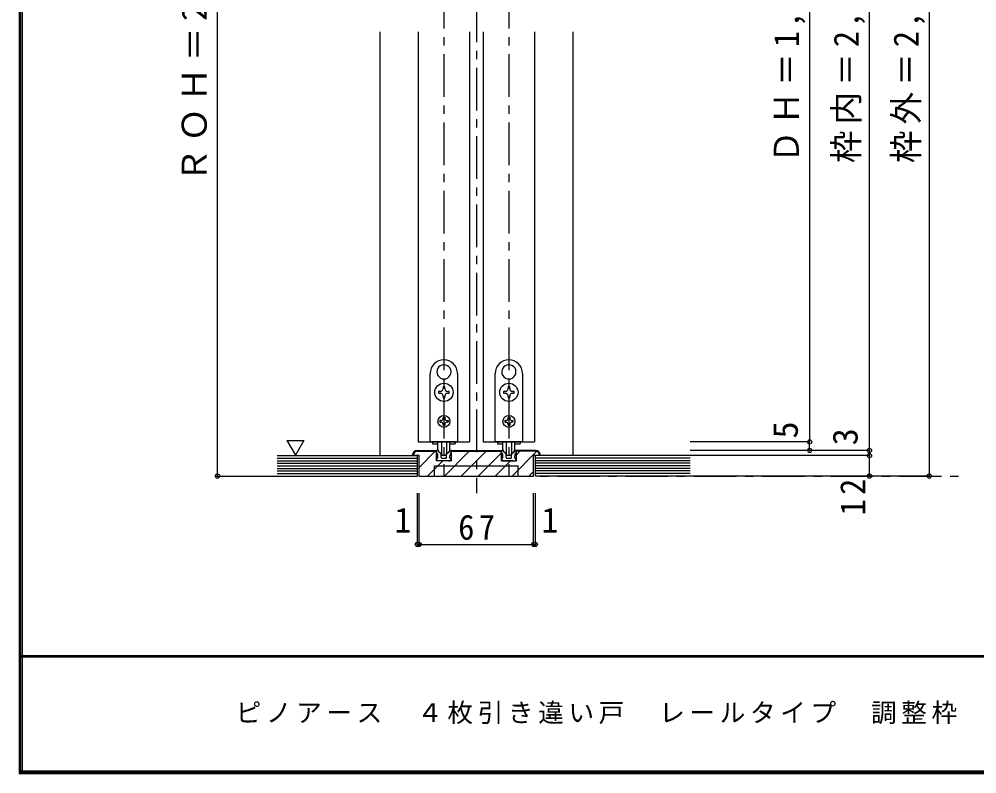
# Model space of a CAD drawing. Units: millimetres, scale not verified. Extents: x -973 to 977, y -718 to 696.
# Drawn here: x -973 to -413, y -701 to -259 of the extents above; entities that cross this region are included whole.
import ezdxf
from ezdxf.enums import TextEntityAlignment as Align

# ---------------------------------------------------------------- set-up
doc = ezdxf.new("R2010")
doc.units = ezdxf.units.MM
doc.header["$LTSCALE"] = 5
doc.header["$PDMODE"] = 32
doc.header["$PDSIZE"] = 2.5
doc.linetypes.add('CHAIN1', pattern=[8, 5, -1, 1, -1])
for name, color, linetype in [('0-1_通り芯', 4, 'CHAIN1'), ('0-3_仕上', 2, 'Continuous'), ('0-4_枠', 3, 'Continuous'), ('0-6_扉', 6, 'Continuous'), ('0-7_金物', 7, 'Continuous'), ('0-A_文字', 3, 'Continuous'), ('0-B_寸法', 7, 'Continuous'), ('0-C_ﾊｯﾁ', 4, 'Continuous'), ('F-1_通り芯', 6, 'Continuous'), ('F-A_寸法', 7, 'Continuous')]:
    doc.layers.add(name, color=color, linetype=linetype)
doc.styles.add('ＭＳ ゴシック', font='')
doc.styles.get('ＭＳ ゴシック').set_extended_font_data('MS Gothic')

msp = doc.modelspace()

# ---------------------------------------------------------------- linework, layer by layer
at = {"layer": '0-1_通り芯'}
for p, q in [((-705.789, 32.5), (-705.789, -536.5)), ((-724.789, -39.5), (-724.789, -526.5)), ((-686.789, -39.5), (-686.789, -526.5)), ((-858.609, -526.5), (-421.789, -526.5))]:
    msp.add_line(p, q, dxfattribs=at)
at = {"layer": '0-3_仕上'}
for p, q in [((-822.289, -514.5), (-740.289, -514.5)), ((-740.289, -526.5), (-740.289, -514.5)), ((-671.289, -526.5), (-671.289, -514.5)), ((-580.789, -514.5), (-671.289, -514.5)), ((-822.289, -526.5), (-740.289, -526.5)), ((-580.789, -526.5), (-671.289, -526.5))]:
    msp.add_line(p, q, dxfattribs=at)
at = {"layer": '0-3_仕上', "color": 7}
for p, q in [((-822.289, -516), (-740.289, -516)), ((-822.289, -517.5), (-740.289, -517.5)), ((-822.289, -519), (-740.289, -519)), ((-822.289, -520.5), (-740.289, -520.5)), ((-580.789, -516), (-671.289, -516)), ((-580.789, -517.5), (-671.289, -517.5)), ((-580.789, -519), (-671.289, -519)), ((-580.789, -520.5), (-671.289, -520.5)), ((-822.289, -522), (-740.289, -522)), ((-822.289, -523.5), (-740.289, -523.5)), ((-822.289, -525), (-740.289, -525)), ((-580.789, -522), (-671.289, -522)), ((-580.789, -523.5), (-671.289, -523.5)), ((-580.789, -525), (-671.289, -525))]:
    msp.add_line(p, q, dxfattribs=at)
at = {"layer": '0-4_枠', "color": 4}
for p, q in [((-762.289, -266.5), (-762.289, -514.5)), ((-649.289, -266.5), (-649.289, -514.5))]:
    msp.add_line(p, q, dxfattribs=at)
at = {"layer": '0-4_枠'}
for p, q in [((-739.289, -514.5), (-743.289, -514.5)), ((-740.289, -511.5), (-729.189, -511.5)), ((-740.289, -512), (-729.189, -512)), ((-739.289, -526.5), (-739.289, -514.5)), ((-729.189, -517.5), (-729.189, -511.5)), ((-720.389, -517.5), (-720.389, -511.5)), ((-720.389, -511.5), (-691.189, -511.5)), ((-720.389, -512), (-691.189, -512)), ((-691.189, -517.5), (-691.189, -511.5)), ((-682.389, -517.5), (-682.389, -511.5)), ((-671.289, -511.5), (-682.389, -511.5)), ((-671.289, -512), (-682.389, -512)), ((-668.289, -514.5), (-672.289, -514.5)), ((-672.289, -526.5), (-672.289, -514.5)), ((-730.289, -520.5), (-681.289, -520.5)), ((-730.289, -526.5), (-730.289, -520.5)), ((-720.389, -517.5), (-729.189, -517.5)), ((-691.189, -517.5), (-682.389, -517.5)), ((-681.289, -526.5), (-681.289, -520.5)), ((-739.289, -526.5), (-672.289, -526.5))]:
    msp.add_line(p, q, dxfattribs=at)
for centre, radius, start, end in [((-740.289, -514.5), 3, 90, 180), ((-740.289, -514.5), 2.5, 90.0008, 180), ((-671.289, -514.5), 3, 0, 90), ((-671.289, -514.5), 2.5, 0, 90)]:
    msp.add_arc(centre, radius, start, end, dxfattribs=at)
at = {"layer": '0-6_扉'}
for p, q in [((-739.789, -266.5), (-739.789, -506.5)), ((-709.789, -266.5), (-709.789, -506.5)), ((-701.789, -266.5), (-701.789, -506.5)), ((-671.789, -266.5), (-671.789, -506.5)), ((-739.789, -506.5), (-709.789, -506.5)), ((-701.789, -506.5), (-671.789, -506.5))]:
    msp.add_line(p, q, dxfattribs=at)
at = {"layer": '0-7_金物'}
for p, q in [((-724.888, -461.351), (-724.789, -461.45)), ((-724.69, -461.351), (-724.789, -461.45)), ((-686.888, -461.351), (-686.789, -461.45)), ((-686.69, -461.351), (-686.789, -461.45)), ((-732.789, -506.5), (-732.789, -466.5)), ((-728.432, -467.489), (-728.297, -467.525)), ((-728.333, -467.66), (-728.297, -467.525)), ((-721.147, -467.489), (-721.282, -467.525)), ((-721.246, -467.66), (-721.282, -467.525)), ((-716.789, -466.5), (-716.789, -506.5)), ((-694.789, -506.5), (-694.789, -466.5)), ((-690.432, -467.489), (-690.297, -467.525)), ((-690.333, -467.66), (-690.297, -467.525)), ((-683.147, -467.489), (-683.282, -467.525)), ((-683.246, -467.66), (-683.282, -467.525)), ((-678.789, -466.5), (-678.789, -506.5)), ((-725.289, -474.35), (-725.289, -475.3)), ((-724.289, -474.35), (-725.289, -474.35)), ((-724.289, -475.3), (-724.289, -474.35)), ((-687.289, -474.35), (-687.289, -475.3)), ((-686.289, -474.35), (-687.289, -474.35)), ((-686.289, -475.3), (-686.289, -474.35)), ((-726.989, -477), (-727.939, -477)), ((-727.939, -477), (-727.939, -478)), ((-727.939, -478), (-726.989, -478)), ((-724.289, -480.65), (-724.289, -479.7)), ((-721.639, -477), (-722.589, -477)), ((-722.589, -478), (-721.639, -478)), ((-721.639, -478), (-721.639, -477)), ((-688.989, -477), (-689.939, -477)), ((-689.939, -477), (-689.939, -478)), ((-689.939, -478), (-688.989, -478)), ((-686.289, -480.65), (-686.289, -479.7)), ((-683.639, -477), (-684.589, -477)), ((-684.589, -478), (-683.639, -478)), ((-683.639, -478), (-683.639, -477)), ((-725.289, -492.1), (-724.289, -492.1)), ((-725.289, -492.1), (-725.289, -492.7)), ((-724.289, -492.1), (-724.289, -492.7)), ((-687.289, -492.1), (-686.289, -492.1)), ((-687.289, -492.1), (-687.289, -492.7)), ((-686.289, -492.1), (-686.289, -492.7)), ((-726.589, -494), (-727.189, -494)), ((-727.189, -494), (-727.189, -495)), ((-727.189, -495), (-726.589, -495)), ((-725.289, -496.3), (-725.289, -496.9)), ((-724.289, -496.9), (-725.289, -496.9)), ((-724.289, -496.3), (-724.289, -496.9)), ((-722.989, -494), (-722.389, -494)), ((-688.589, -494), (-689.189, -494)), ((-689.189, -494), (-689.189, -495)), ((-689.189, -495), (-688.589, -495)), ((-687.289, -496.3), (-687.289, -496.9)), ((-686.289, -496.9), (-687.289, -496.9)), ((-686.289, -496.3), (-686.289, -496.9)), ((-684.989, -494), (-684.389, -494)), ((-716.789, -506.5), (-732.789, -506.5)), ((-731.389, -506.5), (-731.389, -507.7)), ((-731.389, -507.7), (-728.257, -507.7)), ((-728.289, -510.921), (-728.289, -506.5)), ((-726.289, -506.5), (-726.289, -514.121)), ((-723.289, -506.5), (-723.289, -514.121)), ((-721.322, -507.7), (-718.189, -507.7)), ((-721.289, -510.921), (-721.289, -506.5)), ((-718.189, -506.5), (-718.189, -507.7)), ((-678.789, -506.5), (-694.789, -506.5)), ((-693.389, -506.5), (-693.389, -507.7)), ((-693.389, -507.7), (-690.257, -507.7)), ((-690.289, -510.921), (-690.289, -506.5)), ((-688.289, -506.5), (-688.289, -514.121)), ((-685.289, -506.5), (-685.289, -514.121)), ((-683.322, -507.7), (-680.189, -507.7)), ((-683.289, -510.921), (-683.289, -506.5)), ((-680.189, -506.5), (-680.189, -507.7)), ((-729.289, -511.5), (-728.746, -511.5)), ((-729.289, -512.5), (-729.289, -511.5)), ((-727.127, -512.912), (-728.393, -511.647)), ((-728.289, -516), (-728.289, -514.736)), ((-726.915, -513), (-726.589, -513)), ((-726.389, -515.7), (-726.389, -513.2)), ((-723.589, -514.421), (-725.989, -514.421)), ((-723.189, -515.7), (-723.189, -513.2)), ((-722.663, -513), (-722.989, -513)), ((-722.451, -512.912), (-721.186, -511.647)), ((-721.289, -516), (-721.289, -514.736)), ((-691.289, -511.5), (-690.746, -511.5)), ((-691.289, -512.5), (-691.289, -511.5)), ((-689.127, -512.912), (-690.393, -511.647)), ((-690.289, -516), (-690.289, -514.736)), ((-688.915, -513), (-688.589, -513)), ((-688.389, -515.7), (-688.389, -513.2)), ((-685.589, -514.421), (-687.989, -514.421)), ((-685.189, -515.7), (-685.189, -513.2)), ((-684.663, -513), (-684.989, -513)), ((-684.451, -512.912), (-683.186, -511.647)), ((-683.289, -516), (-683.289, -514.736)), ((-728.589, -517.5), (-729.075, -516.274)), ((-728.289, -516), (-728.889, -516)), ((-727.489, -517.5), (-728.589, -517.5)), ((-727.489, -517.5), (-727.289, -517.3)), ((-727.289, -517.3), (-727.089, -517.5)), ((-722.489, -517.5), (-727.089, -517.5)), ((-724.789, -516.3), (-724.489, -516)), ((-724.489, -516), (-723.489, -516)), ((-722.289, -517.3), (-722.489, -517.5)), ((-722.089, -517.5), (-722.289, -517.3)), ((-722.089, -517.5), (-720.989, -517.5)), ((-721.289, -516), (-720.689, -516)), ((-720.989, -517.5), (-720.503, -516.274)), ((-690.589, -517.5), (-691.075, -516.274)), ((-690.289, -516), (-690.889, -516)), ((-689.489, -517.5), (-690.589, -517.5)), ((-689.489, -517.5), (-689.289, -517.3)), ((-689.289, -517.3), (-689.089, -517.5)), ((-684.489, -517.5), (-689.089, -517.5)), ((-686.789, -516.3), (-686.489, -516)), ((-686.489, -516), (-685.489, -516)), ((-684.289, -517.3), (-684.489, -517.5)), ((-684.089, -517.5), (-684.289, -517.3)), ((-684.089, -517.5), (-682.989, -517.5)), ((-683.289, -516), (-682.689, -516)), ((-682.989, -517.5), (-682.503, -516.274))]:
    msp.add_line(p, q, dxfattribs=at)
for points in [[(-725.289, -479.7), (-725.289, -480.65), (-724.289, -480.65)], [(-687.289, -479.7), (-687.289, -480.65), (-686.289, -480.65)], [(-722.389, -494), (-722.389, -495), (-722.989, -495)], [(-684.389, -494), (-684.389, -495), (-684.989, -495)], [(-720.289, -512.5), (-720.289, -511.5), (-720.832, -511.5)], [(-682.289, -512.5), (-682.289, -511.5), (-682.832, -511.5)], [(-726.089, -516), (-725.089, -516), (-724.789, -516.3)], [(-688.089, -516), (-687.089, -516), (-686.789, -516.3)]]:
    msp.add_lwpolyline(points, dxfattribs=at)
for centre, radius in [((-724.789, -477.5), 5.35), ((-686.789, -477.5), 5.35), ((-724.789, -494.5), 3.5), ((-686.789, -494.5), 3.5)]:
    msp.add_circle(centre, radius, dxfattribs=at)
for centre, radius, start, end in [((-724.789, -466.5), 8, 0, 180), ((-686.789, -466.5), 8, 0, 180), ((-724.789, -465.5), 4.15, 91.3645, 208.6355), ((-724.789, -465.5), 4.15, 331.3645, 88.6355), ((-686.789, -465.5), 4.15, 91.3645, 208.6355), ((-686.789, -465.5), 4.15, 331.3645, 88.6355), ((-724.789, -465.5), 4.15, 211.3645, 328.6355), ((-686.789, -465.5), 4.15, 211.3645, 328.6355), ((-726.989, -475.3), 1.7, 270, 0), ((-722.589, -475.3), 1.7, 180, 270), ((-688.989, -475.3), 1.7, 270, 0), ((-684.589, -475.3), 1.7, 180, 270), ((-726.989, -479.7), 1.7, 0, 90), ((-722.589, -479.7), 1.7, 90, 180), ((-688.989, -479.7), 1.7, 0, 90), ((-684.589, -479.7), 1.7, 90, 180), ((-726.589, -492.7), 1.3, 270, 0), ((-722.989, -492.7), 1.3, 180, 270), ((-688.589, -492.7), 1.3, 270, 0), ((-684.989, -492.7), 1.3, 180, 270), ((-726.589, -496.3), 1.3, 0, 90), ((-722.989, -496.3), 1.3, 90, 180), ((-688.589, -496.3), 1.3, 0, 90), ((-684.989, -496.3), 1.3, 90, 180), ((-731.289, -514.736), 3, 0, 48.19), ((-728.746, -512), 0.5, 45, 90), ((-726.289, -510.921), 2, 180, 264.78409), ((-726.915, -512.7), 0.3, 225, 270), ((-726.589, -513.2), 0.2, 0, 90), ((-726.489, -513.112), 0.2, 0, 84.78409), ((-725.989, -514.121), 0.3, 180, 270), ((-723.589, -514.121), 0.3, 270, 0), ((-723.089, -513.112), 0.2, 95.21591, 180), ((-722.989, -513.2), 0.2, 90, 180), ((-723.289, -510.921), 2, 275.21591, 0), ((-722.663, -512.7), 0.3, 270, 315), ((-718.289, -514.736), 3, 131.81, 180), ((-720.832, -512), 0.5, 90, 135), ((-693.289, -514.736), 3, 0, 48.19), ((-690.746, -512), 0.5, 45, 90), ((-688.289, -510.921), 2, 180, 264.78409), ((-688.915, -512.7), 0.3, 225, 270), ((-688.589, -513.2), 0.2, 0, 90), ((-688.489, -513.112), 0.2, 0, 84.78409), ((-687.989, -514.121), 0.3, 180, 270), ((-685.589, -514.121), 0.3, 270, 0), ((-685.089, -513.112), 0.2, 95.21591, 180), ((-684.989, -513.2), 0.2, 90, 180), ((-685.289, -510.921), 2, 275.21591, 0), ((-684.663, -512.7), 0.3, 270, 315), ((-680.289, -514.736), 3, 131.81, 180), ((-682.832, -512), 0.5, 90, 135), ((-728.889, -516.2), 0.2, 90, 201.616), ((-726.089, -515.7), 0.3, 180, 270), ((-723.489, -515.7), 0.3, 270, 0), ((-720.689, -516.2), 0.2, 338.384, 90), ((-690.889, -516.2), 0.2, 90, 201.616), ((-688.089, -515.7), 0.3, 180, 270), ((-685.489, -515.7), 0.3, 270, 0), ((-682.689, -516.2), 0.2, 338.384, 90)]:
    msp.add_arc(centre, radius, start, end, dxfattribs=at)
at = {"layer": '0-A_文字', "color": 7}
msp.add_line((-816.725, -505.686), (-811.725, -514.347), dxfattribs=at)
msp.add_lwpolyline([(-816.725, -505.686), (-806.725, -505.686), (-811.725, -514.347)], dxfattribs=at)
at = {"layer": '0-B_寸法', "color": 4}
for p, q in [((-857.289, -526.5), (-857.289, -17.5)), ((-475.789, -511.5), (-475.789, -25.5)), ((-440.789, -25.5), (-440.789, -526.5)), ((-510.789, -55.5), (-510.789, -506.5)), ((-510.789, -506.5), (-580.789, -506.5)), ((-510.789, -511.5), (-510.789, -506.5)), ((-475.789, -511.5), (-580.789, -511.5)), ((-510.789, -511.5), (-580.789, -511.5)), ((-475.789, -514.5), (-580.789, -514.5)), ((-475.789, -514.5), (-475.789, -511.5)), ((-475.789, -526.5), (-475.789, -514.5)), ((-857.289, -526.5), (-822.289, -526.5)), ((-440.789, -526.5), (-580.789, -526.5)), ((-740.289, -566.5), (-740.289, -536.5)), ((-739.289, -566.5), (-739.289, -536.5)), ((-740.289, -566.5), (-739.289, -566.5))]:
    msp.add_line(p, q, dxfattribs=at)
for points in [[(-739.289, -566.5), (-672.289, -566.5), (-672.289, -536.5)], [(-672.289, -566.5), (-671.289, -566.5), (-671.289, -536.5)]]:
    msp.add_lwpolyline(points, dxfattribs=at)
at = {"layer": '0-B_寸法'}
for p in [(-510.789, -506.5), (-510.789, -511.5), (-475.789, -511.5), (-475.789, -514.5), (-857.289, -526.5), (-475.789, -526.5), (-440.789, -526.5), (-740.289, -566.5), (-739.289, -566.5), (-672.289, -566.5), (-671.289, -566.5)]:
    msp.add_point(p, dxfattribs=at)
at = {"layer": '0-C_ﾊｯﾁ'}
for p, q in [((-739.289, -521.463), (-729.826, -512)), ((-724.527, -526.5), (-710.027, -512)), ((-714.627, -526.5), (-700.127, -512)), ((-704.728, -526.5), (-691.189, -512.961)), ((-684.929, -526.5), (-670.543, -512.114)), ((-682.389, -514.061), (-680.328, -512)), ((-734.426, -526.5), (-725.426, -517.5)), ((-694.828, -526.5), (-685.828, -517.5)), ((-675.03, -526.5), (-672.289, -523.76))]:
    msp.add_line(p, q, dxfattribs=at)
at = {"layer": 'F-1_通り芯'}
for p, q in [((-973.347, 695.833), (-973.347, -700.833)), ((-972.514, 695.833), (-972.514, -700.833)), ((-971.68, 695.833), (-971.68, -700.833)), ((976.653, -631.667), (-973.347, -631.667)), ((976.653, -632.5), (-973.347, -632.5)), ((976.653, -699.167), (-973.347, -699.167)), ((976.653, -700), (-973.347, -700)), ((976.653, -700.833), (-973.347, -700.833))]:
    msp.add_line(p, q, dxfattribs=at)

# ---------------------------------------------------------------- texts
at = {"layer": '0-B_寸法', "style": 'ＭＳ ゴシック'}
for s, p in [('5', (-513.289, -504.5)), ('3', (-478.289, -508.5))]:
    msp.add_text(s, height=14.66, rotation=90, dxfattribs=at).set_placement(p, align=Align.BOTTOM_LEFT)
for p in [(-753.789, -564), (-667.789, -564)]:
    msp.add_text('1', height=14.66, dxfattribs=at).set_placement(p, align=Align.BOTTOM_LEFT)
at = {"layer": '0-B_寸法', "char_height": 14.66, "attachment_point": 7, "rotation": 90, "style": 'ＭＳ ゴシック'}
for s, insert in [('\\T1.18;ＲＯＨ＝2,055', (-859.789, -354.5)), ('\\T1.19;\\W0.95;ＤＨ＝1,983', (-513.289, -343.25)), ('\\T1.19;\\W0.95;枠内＝2,002', (-478.289, -343.25)), ('\\T1.19;\\W0.95;枠外＝2,047', (-443.289, -343.25)), ('\\T1.27;\\W0.95;12', (-478.289, -549.544))]:
    msp.add_mtext(s, dxfattribs=dict(at, insert=insert))
at = {"layer": '0-B_寸法', "insert": (-716.414, -564), "char_height": 14.66, "attachment_point": 7, "style": 'ＭＳ ゴシック'}
msp.add_mtext('\\T1.27;\\W0.95;67', dxfattribs=at)
at = {"layer": 'F-A_寸法', "insert": (-846.68, -673.333), "char_height": 11, "attachment_point": 7, "style": 'ＭＳ ゴシック'}
msp.add_mtext('\\T1.18;ピノアース\u3000４枚引き違い戸\u3000レールタイプ\u3000調整枠\u3000敷居Q型／床直付けレール\u3000枠外W3,234', dxfattribs=at)

doc.saveas('drawing.dxf')
